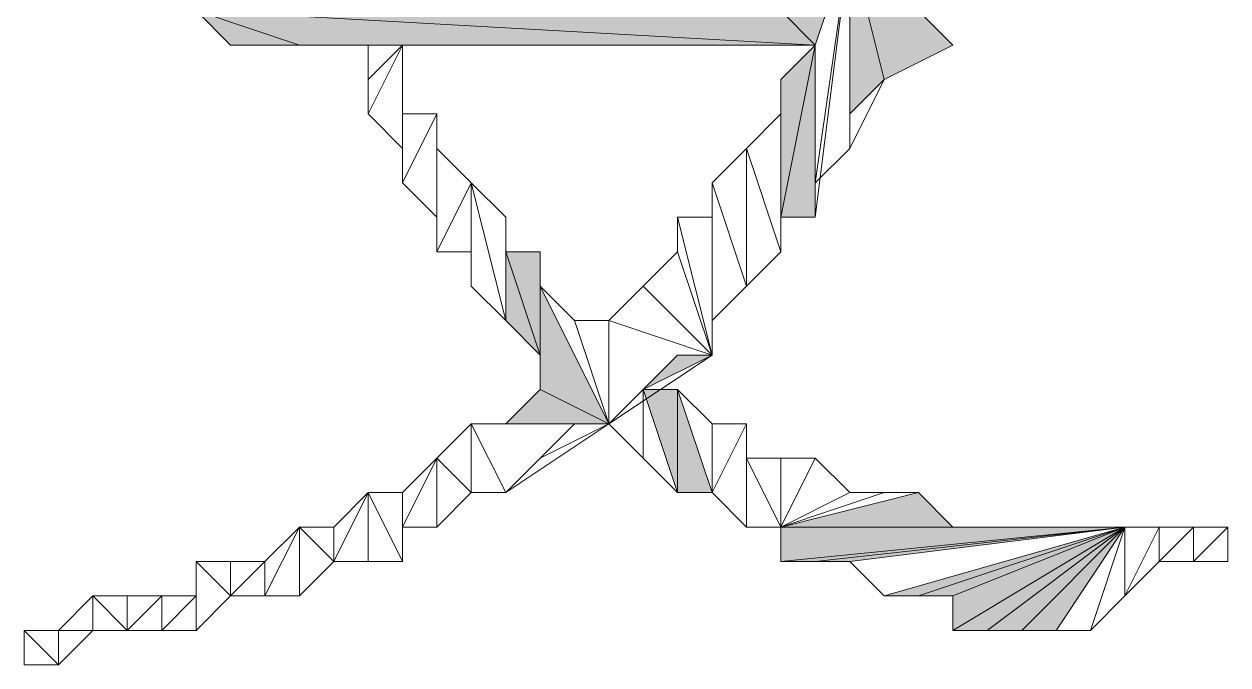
# Model space of a CAD drawing. Header units: inches. Extents: x -244 to 17, y 0 to 370.
# Drawn here: x -7.482 to -5.26, y 11.377 to 12.559 of the extents above; entities that cross this region are included whole.
import ezdxf

# ---------------------------------------------------------------- set-up
doc = ezdxf.new("R2010")
doc.units = ezdxf.units.IN
doc.header["$MEASUREMENT"] = 0
doc.layers.add('图层 1', color=7, linetype='Continuous')

# ---------------------------------------------------------------- blocks, each defined once
blk = doc.blocks.new('block 2')
at = {"layer": '图层 1', "true_color": 0xffffff}
h = blk.add_hatch(color=7, dxfattribs=at)
h.dxf.hatch_style = 2
h.paths.add_polyline_path([(32.639, 27.6224), (32.7026, 27.813), (32.639, 26.6699)])
h.paths.add_polyline_path([(32.639, 27.7496), (32.639, 27.6224), (32.7026, 27.813)])
h = blk.add_hatch(color=7, dxfattribs=at)
h.dxf.hatch_style = 2
h.paths.add_polyline_path([(32.7026, 27.813), (32.7026, 26.7336), (32.639, 26.6699)])
h = blk.add_hatch(color=7, dxfattribs=at)
h.dxf.hatch_style = 2
h.paths.add_polyline_path([(31.9405, 27.2414), (32.0041, 27.178), (31.9405, 27.0509)])
h = blk.add_hatch(color=7, dxfattribs=at)
h.dxf.hatch_style = 2
h.paths.add_polyline_path([(32.258, 27.2414), (32.0675, 27.178), (32.258, 27.178)])
h.paths.add_polyline_path([(32.131, 27.2414), (32.258, 27.2414), (32.0675, 27.178)])
h = blk.add_hatch(color=7, dxfattribs=at)
h.dxf.hatch_style = 2
h.paths.add_polyline_path([(32.0041, 27.178), (32.1944, 27.178), (31.9405, 27.0509)])
h = blk.add_hatch(color=7, dxfattribs=at)
h.dxf.hatch_style = 2
h.paths.add_polyline_path([(32.0041, 26.9875), (31.8136, 26.9241), (32.0041, 26.9241)])
h = blk.add_hatch(color=7, dxfattribs=at)
h.dxf.hatch_style = 2
h.paths.add_polyline_path([(32.0041, 26.9875), (32.0675, 26.9241), (32.0675, 26.8604)])
h = blk.add_hatch(color=7, dxfattribs=at)
h.dxf.hatch_style = 2
h.paths.add_polyline_path([(31.8136, 26.9241), (32.0041, 26.9241), (31.8136, 26.8604)])
h = blk.add_hatch(color=7, dxfattribs=at)
h.dxf.hatch_style = 2
h.paths.add_polyline_path([(31.75, 26.0987), (31.6865, 26.6699), (31.6865, 26.7336)])
h.paths.add_polyline_path([(31.6865, 26.6065), (31.75, 26.0987), (31.6865, 26.6699)])
h = blk.add_hatch(color=7, dxfattribs=at)
h.dxf.hatch_style = 2
h.paths.add_polyline_path([(31.75, 26.7336), (31.6865, 26.7336), (31.75, 26.0987)])
h = blk.add_hatch(color=7, dxfattribs=at)
h.dxf.hatch_style = 2
h.paths.add_polyline_path([(31.8136, 26.4794), (31.75, 26.416), (31.75, 26.7336)])
h = blk.add_hatch(color=7, dxfattribs=at)
h.dxf.hatch_style = 2
h.paths.add_polyline_path([(32.3216, 26.7336), (32.639, 26.6699), (32.3216, 26.6699)])
h.paths.add_polyline_path([(32.5755, 26.7336), (32.3216, 26.7336), (32.639, 26.6699)])
h = blk.add_hatch(color=7, dxfattribs=at)
h.dxf.hatch_style = 2
h.paths.add_polyline_path([(32.7026, 26.7336), (32.639, 26.6699), (32.8295, 26.6065)])
h = blk.add_hatch(color=7, dxfattribs=at)
h.dxf.hatch_style = 2
h.paths.add_polyline_path([(32.5755, 26.5431), (32.4485, 26.6065), (32.8295, 26.6065)])
h.paths.add_polyline_path([(32.5121, 26.6065), (32.5755, 26.5431), (32.4485, 26.6065)])
h = blk.add_hatch(color=7, dxfattribs=at)
h.dxf.hatch_style = 2
h.paths.add_polyline_path([(32.8295, 26.6065), (32.5755, 26.5431), (32.639, 26.416)])
h = blk.add_hatch(color=7, dxfattribs=at)
h.dxf.hatch_style = 2
h.paths.add_polyline_path([(31.75, 26.0987), (31.6231, 26.4794), (31.6231, 26.5431)])
h.paths.add_polyline_path([(31.6231, 26.416), (31.75, 26.0987), (31.6231, 26.4794)])
h = blk.add_hatch(color=7, dxfattribs=at)
h.dxf.hatch_style = 2
h.paths.add_polyline_path([(31.75, 26.0987), (31.5595, 26.416), (31.6231, 26.416)])
h.paths.add_polyline_path([(31.5595, 26.3526), (31.75, 26.0987), (31.5595, 26.416)])
h = blk.add_hatch(color=7, dxfattribs=at)
h.dxf.hatch_style = 2
h.paths.add_polyline_path([(31.75, 26.0987), (31.5595, 26.2889), (31.5595, 26.3526)])
h.paths.add_polyline_path([(31.5595, 26.2255), (31.75, 26.0987), (31.5595, 26.2889)])
at = {"layer": '图层 1', "lineweight": 0}
for points in [[(31.4959, 28.0669), (31.5595, 28.1306), (31.4959, 28.1306), (31.4959, 28.0669)], [(31.5595, 28.0669), (31.4959, 28.0669), (31.5595, 28.1306), (31.5595, 28.0669)], [(31.5595, 28.0035), (31.5595, 28.0669), (31.4959, 28.0669), (31.5595, 28.0035)], [(31.6231, 28.0035), (31.5595, 28.0035), (31.5595, 28.0669), (31.6231, 28.0035)], [(31.5595, 27.9401), (31.6231, 28.0035), (31.5595, 28.0035), (31.5595, 27.9401)], [(31.6231, 27.9401), (31.5595, 27.9401), (31.6231, 28.0035), (31.6231, 27.9401)], [(31.6231, 27.8764), (31.5595, 27.9401), (31.6231, 27.9401), (31.6231, 27.8764)], [(31.5595, 27.8764), (31.6231, 27.8764), (31.5595, 27.9401), (31.5595, 27.8764)], [(31.6231, 27.813), (31.5595, 27.8764), (31.6231, 27.8764), (31.6231, 27.813)], [(31.5595, 27.813), (31.6231, 27.813), (31.5595, 27.8764), (31.5595, 27.813)], [(31.6865, 27.813), (31.5595, 27.813), (31.6231, 27.813), (31.6865, 27.813)], [(31.6231, 27.7496), (31.6865, 27.813), (31.5595, 27.813), (31.6231, 27.7496)], [(31.6865, 27.7496), (31.6231, 27.7496), (31.6865, 27.813), (31.6865, 27.7496)], [(32.639, 27.6224), (32.7026, 27.813), (32.639, 26.6699), (32.639, 27.6224)], [(32.639, 27.7496), (32.639, 27.6224), (32.7026, 27.813), (32.639, 27.7496)], [(32.7026, 27.813), (32.7026, 26.7336), (32.639, 26.6699), (32.7026, 27.813)], [(31.6865, 27.6862), (31.6231, 27.7496), (31.6865, 27.7496), (31.6865, 27.6862)], [(31.6231, 27.6862), (31.6865, 27.6862), (31.6231, 27.7496), (31.6231, 27.6862)], [(31.75, 27.6224), (31.6231, 27.6862), (31.6865, 27.6862), (31.75, 27.6224)], [(31.6231, 27.6224), (31.75, 27.6224), (31.6231, 27.6862), (31.6231, 27.6224)], [(31.6865, 27.5591), (31.75, 27.6224), (31.6231, 27.6224), (31.6865, 27.5591)], [(31.75, 27.5591), (31.6865, 27.5591), (31.75, 27.6224), (31.75, 27.5591)], [(32.639, 26.6699), (32.639, 27.4957), (32.639, 27.6224), (32.639, 26.6699)], [(31.8136, 27.4957), (31.6865, 27.5591), (31.75, 27.5591), (31.8136, 27.4957)], [(31.6865, 27.4957), (31.8136, 27.4957), (31.6865, 27.5591), (31.6865, 27.4957)], [(31.6865, 27.4319), (31.8136, 27.4957), (31.6865, 27.4957), (31.6865, 27.4319)], [(31.8136, 27.4319), (31.6865, 27.4319), (31.8136, 27.4957), (31.8136, 27.4319)], [(32.5121, 27.4957), (32.639, 27.4319), (32.4485, 27.4319), (32.5121, 27.4957)], [(32.5755, 27.4957), (32.5121, 27.4957), (32.639, 27.4319), (32.5755, 27.4957)], [(32.5755, 27.4957), (32.639, 27.4319), (32.639, 27.4957), (32.5755, 27.4957)], [(32.639, 27.4319), (32.639, 26.6699), (32.639, 27.4957), (32.639, 27.4319)], [(31.75, 27.4319), (31.8136, 27.4319), (31.6865, 27.4319), (31.75, 27.4319)], [(31.877, 27.3685), (31.75, 27.4319), (31.8136, 27.4319), (31.877, 27.3685)], [(31.75, 27.3685), (31.877, 27.3685), (31.75, 27.4319), (31.75, 27.3685)], [(32.385, 27.4319), (32.5121, 27.3685), (32.3216, 27.3685), (32.385, 27.4319)], [(32.5121, 27.4319), (32.385, 27.4319), (32.5121, 27.3685), (32.5121, 27.4319)], [(32.4485, 27.4319), (32.5121, 27.4319), (32.385, 27.4319), (32.4485, 27.4319)], [(32.5755, 27.4319), (32.4485, 27.4319), (32.5121, 27.4319), (32.5755, 27.4319)], [(32.639, 27.4319), (32.4485, 27.4319), (32.5755, 27.4319), (32.639, 27.4319)], [(31.8136, 27.3052), (31.877, 27.3685), (31.75, 27.3685), (31.8136, 27.3052)], [(31.9405, 27.3052), (31.8136, 27.3052), (31.877, 27.3685), (31.9405, 27.3052)], [(32.258, 27.3685), (32.258, 27.3052), (32.385, 27.3052), (32.258, 27.3685)], [(32.4485, 27.3685), (32.258, 27.3685), (32.385, 27.3052), (32.4485, 27.3685)], [(32.3216, 27.3685), (32.4485, 27.3685), (32.258, 27.3685), (32.3216, 27.3685)], [(32.5121, 27.3685), (32.3216, 27.3685), (32.4485, 27.3685), (32.5121, 27.3685)], [(31.8136, 27.2414), (31.9405, 27.3052), (31.8136, 27.3052), (31.8136, 27.2414)], [(31.9405, 27.0509), (31.8136, 27.2414), (31.9405, 27.3052), (31.9405, 27.0509)], [(31.9405, 27.3052), (31.9405, 27.2414), (31.9405, 27.0509), (31.9405, 27.3052)], [(32.385, 27.3052), (32.131, 27.2414), (32.3216, 27.2414), (32.385, 27.3052)], [(32.1944, 27.3052), (32.385, 27.3052), (32.131, 27.2414), (32.1944, 27.3052)], [(32.258, 27.3052), (32.385, 27.3052), (32.1944, 27.3052), (32.258, 27.3052)], [(31.877, 27.178), (31.9405, 27.0509), (31.8136, 27.2414), (31.877, 27.178)], [(31.9405, 27.2414), (32.0041, 27.178), (31.9405, 27.0509), (31.9405, 27.2414)], [(32.258, 27.2414), (32.0675, 27.178), (32.258, 27.178), (32.258, 27.2414)], [(32.131, 27.2414), (32.258, 27.2414), (32.0675, 27.178), (32.131, 27.2414)], [(32.3216, 27.2414), (32.131, 27.2414), (32.258, 27.2414), (32.3216, 27.2414)], [(31.9405, 27.1146), (31.9405, 27.0509), (31.877, 27.178), (31.9405, 27.1146)], [(32.1944, 27.178), (32.131, 27.1146), (31.9405, 27.0509), (32.1944, 27.178)], [(32.0041, 27.178), (32.1944, 27.178), (31.9405, 27.0509), (32.0041, 27.178)], [(32.258, 27.178), (32.0041, 27.178), (32.1944, 27.178), (32.258, 27.178)], [(32.0675, 27.178), (32.258, 27.178), (32.0041, 27.178), (32.0675, 27.178)], [(31.9405, 27.0509), (32.131, 27.0509), (32.131, 27.1146), (31.9405, 27.0509)], [(31.877, 26.9875), (32.0041, 26.9875), (31.9405, 27.0509), (31.877, 26.9875)], [(32.0675, 26.8604), (31.9405, 27.0509), (32.131, 27.0509), (32.0675, 26.8604)], [(32.0041, 26.9875), (31.9405, 27.0509), (32.0675, 26.8604), (32.0041, 26.9875)], [(32.1944, 26.9875), (32.0675, 26.8604), (32.131, 27.0509), (32.1944, 26.9875)], [(32.0041, 26.9875), (31.8136, 26.9241), (32.0041, 26.9241), (32.0041, 26.9875)], [(31.877, 26.9875), (32.0041, 26.9875), (31.8136, 26.9241), (31.877, 26.9875)], [(32.0041, 26.9875), (32.0675, 26.9241), (32.0675, 26.8604), (32.0041, 26.9875)], [(32.258, 26.9241), (32.0675, 26.8604), (32.1944, 26.9875), (32.258, 26.9241)], [(32.0041, 26.9241), (31.9405, 26.8604), (31.8136, 26.8604), (32.0041, 26.9241)], [(31.8136, 26.9241), (32.0041, 26.9241), (31.8136, 26.8604), (31.8136, 26.9241)], [(32.3216, 26.9241), (32.0675, 26.8604), (32.3216, 26.8604), (32.3216, 26.9241)], [(32.258, 26.9241), (32.3216, 26.9241), (32.0675, 26.8604), (32.258, 26.9241)], [(31.8136, 26.8604), (31.9405, 26.797), (31.75, 26.797), (31.8136, 26.8604)], [(31.9405, 26.8604), (31.8136, 26.8604), (31.9405, 26.797), (31.9405, 26.8604)], [(32.0675, 26.8604), (32.3216, 26.8604), (32.131, 26.8604), (32.0675, 26.8604)], [(32.131, 26.8604), (32.385, 26.8604), (32.1944, 26.797), (32.131, 26.8604)], [(32.3216, 26.8604), (32.131, 26.8604), (32.385, 26.8604), (32.3216, 26.8604)], [(32.385, 26.8604), (32.1944, 26.797), (32.4485, 26.797), (32.385, 26.8604)], [(31.877, 26.797), (31.75, 26.7336), (31.877, 26.7336), (31.877, 26.797)], [(31.75, 26.797), (31.877, 26.797), (31.75, 26.7336), (31.75, 26.797)], [(31.9405, 26.797), (31.75, 26.797), (31.877, 26.797), (31.9405, 26.797)], [(32.1944, 26.797), (32.4485, 26.797), (32.258, 26.7336), (32.1944, 26.797)], [(32.4485, 26.797), (32.258, 26.7336), (32.5121, 26.7336), (32.4485, 26.797)], [(31.75, 26.0987), (31.6865, 26.6699), (31.6865, 26.7336), (31.75, 26.0987)], [(31.75, 26.7336), (31.6865, 26.7336), (31.75, 26.0987), (31.75, 26.7336)], [(31.877, 26.6699), (31.75, 26.7336), (31.8136, 26.6065), (31.877, 26.6699)], [(31.877, 26.7336), (31.877, 26.6699), (31.75, 26.7336), (31.877, 26.7336)], [(31.8136, 26.5431), (31.75, 26.7336), (31.8136, 26.4794), (31.8136, 26.5431)], [(31.8136, 26.6065), (31.8136, 26.5431), (31.75, 26.7336), (31.8136, 26.6065)], [(31.75, 26.7336), (31.75, 26.3526), (31.75, 26.2889), (31.75, 26.7336)], [(31.75, 26.416), (31.75, 26.7336), (31.75, 26.3526), (31.75, 26.416)], [(31.8136, 26.4794), (31.75, 26.416), (31.75, 26.7336), (31.8136, 26.4794)], [(31.75, 26.7336), (31.75, 26.2255), (31.75, 26.1621), (31.75, 26.7336)], [(31.75, 26.2889), (31.75, 26.2255), (31.75, 26.7336), (31.75, 26.2889)], [(31.75, 26.7336), (31.75, 26.1621), (31.75, 26.0987), (31.75, 26.7336)], [(32.258, 26.7336), (32.5121, 26.7336), (32.3216, 26.7336), (32.258, 26.7336)], [(32.3216, 26.7336), (32.639, 26.6699), (32.3216, 26.6699), (32.3216, 26.7336)], [(32.5755, 26.7336), (32.3216, 26.7336), (32.639, 26.6699), (32.5755, 26.7336)], [(32.5121, 26.7336), (32.5755, 26.7336), (32.3216, 26.7336), (32.5121, 26.7336)], [(32.7026, 26.7336), (32.639, 26.6699), (32.8295, 26.6065), (32.7026, 26.7336)], [(31.6865, 26.6065), (31.75, 26.0987), (31.6865, 26.6699), (31.6865, 26.6065)], [(32.3216, 26.6699), (32.385, 26.6699), (32.8295, 26.6065), (32.3216, 26.6699)], [(32.639, 26.6699), (32.3216, 26.6699), (32.8295, 26.6065), (32.639, 26.6699)], [(32.385, 26.6699), (32.8295, 26.6065), (32.4485, 26.6065), (32.385, 26.6699)], [(31.6865, 26.6065), (31.6231, 26.5431), (31.75, 26.0987), (31.6865, 26.6065)], [(32.5755, 26.5431), (32.4485, 26.6065), (32.8295, 26.6065), (32.5755, 26.5431)], [(32.5121, 26.6065), (32.5755, 26.5431), (32.4485, 26.6065), (32.5121, 26.6065)], [(32.8295, 26.6065), (32.5755, 26.5431), (32.639, 26.416), (32.8295, 26.6065)], [(31.75, 26.0987), (31.6231, 26.4794), (31.6231, 26.5431), (31.75, 26.0987)], [(31.6231, 26.416), (31.75, 26.0987), (31.6231, 26.4794), (31.6231, 26.416)], [(31.75, 26.0987), (31.5595, 26.416), (31.6231, 26.416), (31.75, 26.0987)], [(31.5595, 26.3526), (31.75, 26.0987), (31.5595, 26.416), (31.5595, 26.3526)], [(31.75, 26.0987), (31.5595, 26.2889), (31.5595, 26.3526), (31.75, 26.0987)], [(31.5595, 26.2255), (31.75, 26.0987), (31.5595, 26.2889), (31.5595, 26.2255)], [(31.75, 26.0987), (31.5595, 26.1621), (31.5595, 26.2255), (31.75, 26.0987)], [(31.5595, 26.1621), (31.6231, 26.0987), (31.75, 26.0987), (31.5595, 26.1621)], [(31.6231, 26.0987), (31.75, 26.0349), (31.6865, 26.0349), (31.6231, 26.0987)], [(31.75, 26.0987), (31.6231, 26.0987), (31.75, 26.0349), (31.75, 26.0987)], [(31.6865, 26.0349), (31.75, 25.9716), (31.6865, 25.9716), (31.6865, 26.0349)], [(31.75, 26.0349), (31.6865, 26.0349), (31.75, 25.9716), (31.75, 26.0349)], [(31.6865, 25.9716), (31.75, 25.9082), (31.6865, 25.9082), (31.6865, 25.9716)], [(31.75, 25.9716), (31.6865, 25.9716), (31.75, 25.9082), (31.75, 25.9716)]]:
    blk.add_lwpolyline(points, dxfattribs=at)
at = {"layer": '图层 1', "color": 7, "lineweight": 20, "true_color": 0xffffff}
for points in [[(31.4959, 28.0669), (31.5595, 28.1306), (31.4959, 28.1306), (31.4959, 28.0669)], [(31.5595, 28.0669), (31.4959, 28.0669), (31.5595, 28.1306), (31.5595, 28.0669)], [(31.5595, 28.0035), (31.5595, 28.0669), (31.4959, 28.0669), (31.5595, 28.0035)], [(31.6231, 28.0035), (31.5595, 28.0035), (31.5595, 28.0669), (31.6231, 28.0035)], [(31.5595, 27.9401), (31.6231, 28.0035), (31.5595, 28.0035), (31.5595, 27.9401)], [(31.6231, 27.9401), (31.5595, 27.9401), (31.6231, 28.0035), (31.6231, 27.9401)], [(31.6231, 27.8764), (31.5595, 27.9401), (31.6231, 27.9401), (31.6231, 27.8764)], [(31.5595, 27.8764), (31.6231, 27.8764), (31.5595, 27.9401), (31.5595, 27.8764)], [(31.6231, 27.813), (31.5595, 27.8764), (31.6231, 27.8764), (31.6231, 27.813)], [(31.5595, 27.813), (31.6231, 27.813), (31.5595, 27.8764), (31.5595, 27.813)], [(31.6865, 27.813), (31.5595, 27.813), (31.6231, 27.813), (31.6865, 27.813)], [(31.6231, 27.7496), (31.6865, 27.813), (31.5595, 27.813), (31.6231, 27.7496)], [(31.6865, 27.7496), (31.6231, 27.7496), (31.6865, 27.813), (31.6865, 27.7496)], [(32.639, 27.6224), (32.7026, 27.813), (32.639, 26.6699), (32.639, 27.6224)], [(32.639, 27.7496), (32.639, 27.6224), (32.7026, 27.813), (32.639, 27.7496)], [(32.7026, 27.813), (32.7026, 26.7336), (32.639, 26.6699), (32.7026, 27.813)], [(31.6865, 27.6862), (31.6231, 27.7496), (31.6865, 27.7496), (31.6865, 27.6862)], [(31.6231, 27.6862), (31.6865, 27.6862), (31.6231, 27.7496), (31.6231, 27.6862)], [(31.75, 27.6224), (31.6231, 27.6862), (31.6865, 27.6862), (31.75, 27.6224)], [(31.6231, 27.6224), (31.75, 27.6224), (31.6231, 27.6862), (31.6231, 27.6224)], [(31.6865, 27.5591), (31.75, 27.6224), (31.6231, 27.6224), (31.6865, 27.5591)], [(31.75, 27.5591), (31.6865, 27.5591), (31.75, 27.6224), (31.75, 27.5591)], [(32.639, 26.6699), (32.639, 27.4957), (32.639, 27.6224), (32.639, 26.6699)], [(31.8136, 27.4957), (31.6865, 27.5591), (31.75, 27.5591), (31.8136, 27.4957)], [(31.6865, 27.4957), (31.8136, 27.4957), (31.6865, 27.5591), (31.6865, 27.4957)], [(31.6865, 27.4319), (31.8136, 27.4957), (31.6865, 27.4957), (31.6865, 27.4319)], [(31.8136, 27.4319), (31.6865, 27.4319), (31.8136, 27.4957), (31.8136, 27.4319)], [(32.5121, 27.4957), (32.639, 27.4319), (32.4485, 27.4319), (32.5121, 27.4957)], [(32.5755, 27.4957), (32.5121, 27.4957), (32.639, 27.4319), (32.5755, 27.4957)], [(32.5755, 27.4957), (32.639, 27.4319), (32.639, 27.4957), (32.5755, 27.4957)], [(32.639, 27.4319), (32.639, 26.6699), (32.639, 27.4957), (32.639, 27.4319)], [(31.75, 27.4319), (31.8136, 27.4319), (31.6865, 27.4319), (31.75, 27.4319)], [(31.877, 27.3685), (31.75, 27.4319), (31.8136, 27.4319), (31.877, 27.3685)], [(31.75, 27.3685), (31.877, 27.3685), (31.75, 27.4319), (31.75, 27.3685)], [(32.385, 27.4319), (32.5121, 27.3685), (32.3216, 27.3685), (32.385, 27.4319)], [(32.5121, 27.4319), (32.385, 27.4319), (32.5121, 27.3685), (32.5121, 27.4319)], [(32.4485, 27.4319), (32.5121, 27.4319), (32.385, 27.4319), (32.4485, 27.4319)], [(32.5755, 27.4319), (32.4485, 27.4319), (32.5121, 27.4319), (32.5755, 27.4319)], [(32.639, 27.4319), (32.4485, 27.4319), (32.5755, 27.4319), (32.639, 27.4319)], [(31.8136, 27.3052), (31.877, 27.3685), (31.75, 27.3685), (31.8136, 27.3052)], [(31.9405, 27.3052), (31.8136, 27.3052), (31.877, 27.3685), (31.9405, 27.3052)], [(32.258, 27.3685), (32.258, 27.3052), (32.385, 27.3052), (32.258, 27.3685)], [(32.4485, 27.3685), (32.258, 27.3685), (32.385, 27.3052), (32.4485, 27.3685)], [(32.3216, 27.3685), (32.4485, 27.3685), (32.258, 27.3685), (32.3216, 27.3685)], [(32.5121, 27.3685), (32.3216, 27.3685), (32.4485, 27.3685), (32.5121, 27.3685)], [(31.8136, 27.2414), (31.9405, 27.3052), (31.8136, 27.3052), (31.8136, 27.2414)], [(31.9405, 27.0509), (31.8136, 27.2414), (31.9405, 27.3052), (31.9405, 27.0509)], [(31.9405, 27.3052), (31.9405, 27.2414), (31.9405, 27.0509), (31.9405, 27.3052)], [(32.385, 27.3052), (32.131, 27.2414), (32.3216, 27.2414), (32.385, 27.3052)], [(32.1944, 27.3052), (32.385, 27.3052), (32.131, 27.2414), (32.1944, 27.3052)], [(32.258, 27.3052), (32.385, 27.3052), (32.1944, 27.3052), (32.258, 27.3052)], [(31.877, 27.178), (31.9405, 27.0509), (31.8136, 27.2414), (31.877, 27.178)], [(31.9405, 27.2414), (32.0041, 27.178), (31.9405, 27.0509), (31.9405, 27.2414)], [(32.258, 27.2414), (32.0675, 27.178), (32.258, 27.178), (32.258, 27.2414)], [(32.131, 27.2414), (32.258, 27.2414), (32.0675, 27.178), (32.131, 27.2414)], [(32.3216, 27.2414), (32.131, 27.2414), (32.258, 27.2414), (32.3216, 27.2414)], [(31.9405, 27.1146), (31.9405, 27.0509), (31.877, 27.178), (31.9405, 27.1146)], [(32.1944, 27.178), (32.131, 27.1146), (31.9405, 27.0509), (32.1944, 27.178)], [(32.0041, 27.178), (32.1944, 27.178), (31.9405, 27.0509), (32.0041, 27.178)], [(32.258, 27.178), (32.0041, 27.178), (32.1944, 27.178), (32.258, 27.178)], [(32.0675, 27.178), (32.258, 27.178), (32.0041, 27.178), (32.0675, 27.178)], [(31.9405, 27.0509), (32.131, 27.0509), (32.131, 27.1146), (31.9405, 27.0509)], [(31.877, 26.9875), (32.0041, 26.9875), (31.9405, 27.0509), (31.877, 26.9875)], [(32.0675, 26.8604), (31.9405, 27.0509), (32.131, 27.0509), (32.0675, 26.8604)], [(32.0041, 26.9875), (31.9405, 27.0509), (32.0675, 26.8604), (32.0041, 26.9875)], [(32.1944, 26.9875), (32.0675, 26.8604), (32.131, 27.0509), (32.1944, 26.9875)], [(32.0041, 26.9875), (31.8136, 26.9241), (32.0041, 26.9241), (32.0041, 26.9875)], [(31.877, 26.9875), (32.0041, 26.9875), (31.8136, 26.9241), (31.877, 26.9875)], [(32.0041, 26.9875), (32.0675, 26.9241), (32.0675, 26.8604), (32.0041, 26.9875)], [(32.258, 26.9241), (32.0675, 26.8604), (32.1944, 26.9875), (32.258, 26.9241)], [(32.0041, 26.9241), (31.9405, 26.8604), (31.8136, 26.8604), (32.0041, 26.9241)], [(31.8136, 26.9241), (32.0041, 26.9241), (31.8136, 26.8604), (31.8136, 26.9241)], [(32.3216, 26.9241), (32.0675, 26.8604), (32.3216, 26.8604), (32.3216, 26.9241)], [(32.258, 26.9241), (32.3216, 26.9241), (32.0675, 26.8604), (32.258, 26.9241)], [(31.8136, 26.8604), (31.9405, 26.797), (31.75, 26.797), (31.8136, 26.8604)], [(31.9405, 26.8604), (31.8136, 26.8604), (31.9405, 26.797), (31.9405, 26.8604)], [(32.0675, 26.8604), (32.3216, 26.8604), (32.131, 26.8604), (32.0675, 26.8604)], [(32.131, 26.8604), (32.385, 26.8604), (32.1944, 26.797), (32.131, 26.8604)], [(32.3216, 26.8604), (32.131, 26.8604), (32.385, 26.8604), (32.3216, 26.8604)], [(32.385, 26.8604), (32.1944, 26.797), (32.4485, 26.797), (32.385, 26.8604)], [(31.877, 26.797), (31.75, 26.7336), (31.877, 26.7336), (31.877, 26.797)], [(31.75, 26.797), (31.877, 26.797), (31.75, 26.7336), (31.75, 26.797)], [(31.9405, 26.797), (31.75, 26.797), (31.877, 26.797), (31.9405, 26.797)], [(32.1944, 26.797), (32.4485, 26.797), (32.258, 26.7336), (32.1944, 26.797)], [(32.4485, 26.797), (32.258, 26.7336), (32.5121, 26.7336), (32.4485, 26.797)], [(31.75, 26.0987), (31.6865, 26.6699), (31.6865, 26.7336), (31.75, 26.0987)], [(31.75, 26.7336), (31.6865, 26.7336), (31.75, 26.0987), (31.75, 26.7336)], [(31.877, 26.6699), (31.75, 26.7336), (31.8136, 26.6065), (31.877, 26.6699)], [(31.877, 26.7336), (31.877, 26.6699), (31.75, 26.7336), (31.877, 26.7336)], [(31.8136, 26.5431), (31.75, 26.7336), (31.8136, 26.4794), (31.8136, 26.5431)], [(31.8136, 26.6065), (31.8136, 26.5431), (31.75, 26.7336), (31.8136, 26.6065)], [(31.75, 26.7336), (31.75, 26.3526), (31.75, 26.2889), (31.75, 26.7336)], [(31.75, 26.416), (31.75, 26.7336), (31.75, 26.3526), (31.75, 26.416)], [(31.8136, 26.4794), (31.75, 26.416), (31.75, 26.7336), (31.8136, 26.4794)], [(31.75, 26.7336), (31.75, 26.2255), (31.75, 26.1621), (31.75, 26.7336)], [(31.75, 26.2889), (31.75, 26.2255), (31.75, 26.7336), (31.75, 26.2889)], [(31.75, 26.7336), (31.75, 26.1621), (31.75, 26.0987), (31.75, 26.7336)], [(32.258, 26.7336), (32.5121, 26.7336), (32.3216, 26.7336), (32.258, 26.7336)], [(32.3216, 26.7336), (32.639, 26.6699), (32.3216, 26.6699), (32.3216, 26.7336)], [(32.5755, 26.7336), (32.3216, 26.7336), (32.639, 26.6699), (32.5755, 26.7336)], [(32.5121, 26.7336), (32.5755, 26.7336), (32.3216, 26.7336), (32.5121, 26.7336)], [(32.7026, 26.7336), (32.639, 26.6699), (32.8295, 26.6065), (32.7026, 26.7336)], [(31.6865, 26.6065), (31.75, 26.0987), (31.6865, 26.6699), (31.6865, 26.6065)], [(32.3216, 26.6699), (32.385, 26.6699), (32.8295, 26.6065), (32.3216, 26.6699)], [(32.639, 26.6699), (32.3216, 26.6699), (32.8295, 26.6065), (32.639, 26.6699)], [(32.385, 26.6699), (32.8295, 26.6065), (32.4485, 26.6065), (32.385, 26.6699)], [(31.6865, 26.6065), (31.6231, 26.5431), (31.75, 26.0987), (31.6865, 26.6065)], [(32.5755, 26.5431), (32.4485, 26.6065), (32.8295, 26.6065), (32.5755, 26.5431)], [(32.5121, 26.6065), (32.5755, 26.5431), (32.4485, 26.6065), (32.5121, 26.6065)], [(32.8295, 26.6065), (32.5755, 26.5431), (32.639, 26.416), (32.8295, 26.6065)], [(31.75, 26.0987), (31.6231, 26.4794), (31.6231, 26.5431), (31.75, 26.0987)], [(31.6231, 26.416), (31.75, 26.0987), (31.6231, 26.4794), (31.6231, 26.416)], [(31.75, 26.0987), (31.5595, 26.416), (31.6231, 26.416), (31.75, 26.0987)], [(31.5595, 26.3526), (31.75, 26.0987), (31.5595, 26.416), (31.5595, 26.3526)], [(31.75, 26.0987), (31.5595, 26.2889), (31.5595, 26.3526), (31.75, 26.0987)], [(31.5595, 26.2255), (31.75, 26.0987), (31.5595, 26.2889), (31.5595, 26.2255)], [(31.75, 26.0987), (31.5595, 26.1621), (31.5595, 26.2255), (31.75, 26.0987)], [(31.5595, 26.1621), (31.6231, 26.0987), (31.75, 26.0987), (31.5595, 26.1621)], [(31.6231, 26.0987), (31.75, 26.0349), (31.6865, 26.0349), (31.6231, 26.0987)], [(31.75, 26.0987), (31.6231, 26.0987), (31.75, 26.0349), (31.75, 26.0987)], [(31.6865, 26.0349), (31.75, 25.9716), (31.6865, 25.9716), (31.6865, 26.0349)], [(31.75, 26.0349), (31.6865, 26.0349), (31.75, 25.9716), (31.75, 26.0349)], [(31.6865, 25.9716), (31.75, 25.9082), (31.6865, 25.9082), (31.6865, 25.9716)], [(31.75, 25.9716), (31.6865, 25.9716), (31.75, 25.9082), (31.75, 25.9716)]]:
    blk.add_lwpolyline(points, dxfattribs=at)
at = {"layer": '图层 1', "lineweight": 0}
for points, knots in [([(31.5595, 28.1306), (31.5595, 28.1306), (31.4959, 28.1306), (31.4959, 28.1306), (31.4959, 28.1306), (31.5595, 28.1306), (31.5595, 28.1306)], [0, 0, 0, 0, 1, 1, 1, 2, 2, 2, 2]), ([(31.5595, 28.1306), (31.5595, 28.1306), (31.4959, 28.1306), (31.4959, 28.1306), (31.4959, 28.1306), (31.5595, 28.1306), (31.5595, 28.1306)], [0, 0, 0, 0, 1, 1, 1, 2, 2, 2, 2]), ([(31.5595, 27.9401), (31.5595, 27.9401), (31.6231, 27.9401), (31.6231, 27.9401), (31.6231, 27.9401), (31.5595, 27.9401), (31.5595, 27.9401)], [0, 0, 0, 0, 1, 1, 1, 2, 2, 2, 2]), ([(31.6231, 27.7496), (31.6231, 27.7496), (31.6865, 27.7496), (31.6865, 27.7496), (31.6865, 27.7496), (31.6231, 27.7496), (31.6231, 27.7496)], [0, 0, 0, 0, 1, 1, 1, 2, 2, 2, 2]), ([(31.75, 27.6224), (31.75, 27.6224), (31.6231, 27.6224), (31.6231, 27.6224), (31.6231, 27.6224), (31.75, 27.6224), (31.75, 27.6224)], [0, 0, 0, 0, 1, 1, 1, 2, 2, 2, 2]), ([(31.6865, 27.5591), (31.6865, 27.5591), (31.75, 27.5591), (31.75, 27.5591), (31.75, 27.5591), (31.6865, 27.5591), (31.6865, 27.5591)], [0, 0, 0, 0, 1, 1, 1, 2, 2, 2, 2]), ([(31.8136, 27.4957), (31.8136, 27.4957), (31.6865, 27.4957), (31.6865, 27.4957), (31.6865, 27.4957), (31.8136, 27.4957), (31.8136, 27.4957)], [0, 0, 0, 0, 1, 1, 1, 2, 2, 2, 2]), ([(32.639, 27.4319), (32.639, 27.4319), (32.639, 27.4957), (32.639, 27.4957), (32.639, 27.4957), (32.639, 27.4319), (32.639, 27.4319)], [0, 0, 0, 0, 1, 1, 1, 2, 2, 2, 2]), ([(32.4485, 27.4319), (32.4485, 27.4319), (32.5755, 27.4319), (32.5755, 27.4319), (32.5755, 27.4319), (32.4485, 27.4319), (32.4485, 27.4319)], [0, 0, 0, 0, 1, 1, 1, 2, 2, 2, 2]), ([(31.877, 27.3685), (31.877, 27.3685), (31.75, 27.3685), (31.75, 27.3685), (31.75, 27.3685), (31.877, 27.3685), (31.877, 27.3685)], [0, 0, 0, 0, 1, 1, 1, 2, 2, 2, 2]), ([(31.8136, 27.3052), (31.8136, 27.3052), (31.9405, 27.3052), (31.9405, 27.3052), (31.9405, 27.3052), (31.8136, 27.3052), (31.8136, 27.3052)], [0, 0, 0, 0, 1, 1, 1, 2, 2, 2, 2]), ([(31.9405, 27.3052), (31.9405, 27.3052), (31.8136, 27.3052), (31.8136, 27.3052), (31.8136, 27.3052), (31.9405, 27.3052), (31.9405, 27.3052)], [0, 0, 0, 0, 1, 1, 1, 2, 2, 2, 2]), ([(32.385, 27.3052), (32.385, 27.3052), (32.1944, 27.3052), (32.1944, 27.3052), (32.1944, 27.3052), (32.385, 27.3052), (32.385, 27.3052)], [0, 0, 0, 0, 1, 1, 1, 2, 2, 2, 2]), ([(32.131, 27.2414), (32.131, 27.2414), (32.3216, 27.2414), (32.3216, 27.2414), (32.3216, 27.2414), (32.131, 27.2414), (32.131, 27.2414)], [0, 0, 0, 0, 1, 1, 1, 2, 2, 2, 2]), ([(31.9405, 27.0509), (31.9405, 27.0509), (31.877, 27.178), (31.877, 27.178), (31.877, 27.178), (31.9405, 27.0509), (31.9405, 27.0509)], [0, 0, 0, 0, 1, 1, 1, 2, 2, 2, 2]), ([(32.0041, 27.178), (32.0041, 27.178), (32.0041, 27.178), (32.0041, 27.178), (32.0041, 27.178), (31.9405, 27.0509), (31.9405, 27.0509), (31.9405, 27.0509), (32.0041, 27.178), (32.0041, 27.178)], [0, 0, 0, 0, 1, 1, 1, 2, 2, 2, 3, 3, 3, 3]), ([(32.131, 27.1146), (32.131, 27.1146), (31.9405, 27.0509), (31.9405, 27.0509), (31.9405, 27.0509), (32.131, 27.1146), (32.131, 27.1146)], [0, 0, 0, 0, 1, 1, 1, 2, 2, 2, 2]), ([(31.9405, 27.0509), (31.9405, 27.0509), (32.0675, 26.8604), (32.0675, 26.8604), (32.0675, 26.8604), (31.9405, 27.0509), (31.9405, 27.0509)], [0, 0, 0, 0, 1, 1, 1, 2, 2, 2, 2]), ([(32.0675, 26.8604), (32.0675, 26.8604), (32.131, 27.0509), (32.131, 27.0509), (32.131, 27.0509), (32.0675, 26.8604), (32.0675, 26.8604)], [0, 0, 0, 0, 1, 1, 1, 2, 2, 2, 2]), ([(31.877, 26.9875), (31.877, 26.9875), (31.877, 26.9875), (31.877, 26.9875), (31.877, 26.9875), (32.0041, 26.9875), (32.0041, 26.9875), (32.0041, 26.9875), (31.877, 26.9875), (31.877, 26.9875)], [0, 0, 0, 0, 1, 1, 1, 2, 2, 2, 3, 3, 3, 3]), ([(32.0041, 26.9875), (32.0041, 26.9875), (32.0041, 26.9875), (32.0041, 26.9875), (32.0041, 26.9875), (32.0675, 26.8604), (32.0675, 26.8604), (32.0675, 26.8604), (32.0041, 26.9875), (32.0041, 26.9875)], [0, 0, 0, 0, 1, 1, 1, 2, 2, 2, 3, 3, 3, 3]), ([(32.0675, 26.8604), (32.0675, 26.8604), (32.1944, 26.9875), (32.1944, 26.9875), (32.1944, 26.9875), (32.0675, 26.8604), (32.0675, 26.8604)], [0, 0, 0, 0, 1, 1, 1, 2, 2, 2, 2]), ([(31.8136, 26.8604), (31.8136, 26.8604), (31.9405, 26.8604), (31.9405, 26.8604), (31.9405, 26.8604), (31.8136, 26.8604), (31.8136, 26.8604)], [0, 0, 0, 0, 1, 1, 1, 2, 2, 2, 2]), ([(31.9405, 26.8604), (31.9405, 26.8604), (31.8136, 26.8604), (31.8136, 26.8604), (31.8136, 26.8604), (31.9405, 26.8604), (31.9405, 26.8604)], [0, 0, 0, 0, 1, 1, 1, 2, 2, 2, 2]), ([(32.4485, 26.797), (32.4485, 26.797), (32.1944, 26.797), (32.1944, 26.797), (32.1944, 26.797), (32.4485, 26.797), (32.4485, 26.797)], [0, 0, 0, 0, 1, 1, 1, 2, 2, 2, 2]), ([(32.1944, 26.797), (32.1944, 26.797), (32.4485, 26.797), (32.4485, 26.797), (32.4485, 26.797), (32.1944, 26.797), (32.1944, 26.797)], [0, 0, 0, 0, 1, 1, 1, 2, 2, 2, 2]), ([(31.75, 26.7336), (31.75, 26.7336), (31.8136, 26.6065), (31.8136, 26.6065), (31.8136, 26.6065), (31.75, 26.7336), (31.75, 26.7336)], [0, 0, 0, 0, 1, 1, 1, 2, 2, 2, 2]), ([(31.75, 26.7336), (31.75, 26.7336), (31.8136, 26.4794), (31.8136, 26.4794), (31.8136, 26.4794), (31.75, 26.7336), (31.75, 26.7336)], [0, 0, 0, 0, 1, 1, 1, 2, 2, 2, 2]), ([(31.75, 26.2255), (31.75, 26.2255), (31.75, 26.7336), (31.75, 26.7336), (31.75, 26.7336), (31.75, 26.2255), (31.75, 26.2255)], [0, 0, 0, 0, 1, 1, 1, 2, 2, 2, 2]), ([(32.639, 26.6699), (32.639, 26.6699), (32.639, 26.6699), (32.639, 26.6699), (32.639, 26.6699), (32.3216, 26.6699), (32.3216, 26.6699), (32.3216, 26.6699), (32.639, 26.6699), (32.639, 26.6699)], [0, 0, 0, 0, 1, 1, 1, 2, 2, 2, 3, 3, 3, 3]), ([(32.8295, 26.6065), (32.8295, 26.6065), (32.4485, 26.6065), (32.4485, 26.6065), (32.4485, 26.6065), (32.8295, 26.6065), (32.8295, 26.6065)], [0, 0, 0, 0, 1, 1, 1, 2, 2, 2, 2]), ([(31.6231, 26.5431), (31.6231, 26.5431), (31.75, 26.0987), (31.75, 26.0987), (31.75, 26.0987), (31.6231, 26.5431), (31.6231, 26.5431)], [0, 0, 0, 0, 1, 1, 1, 2, 2, 2, 2]), ([(31.5595, 26.1621), (31.5595, 26.1621), (31.75, 26.0987), (31.75, 26.0987), (31.75, 26.0987), (31.5595, 26.1621), (31.5595, 26.1621)], [0, 0, 0, 0, 1, 1, 1, 2, 2, 2, 2]), ([(31.5595, 26.1621), (31.5595, 26.1621), (31.5595, 26.1621), (31.5595, 26.1621), (31.5595, 26.1621), (31.75, 26.0987), (31.75, 26.0987), (31.75, 26.0987), (31.5595, 26.1621), (31.5595, 26.1621)], [0, 0, 0, 0, 1, 1, 1, 2, 2, 2, 3, 3, 3, 3]), ([(31.6231, 26.0987), (31.6231, 26.0987), (31.75, 26.0987), (31.75, 26.0987), (31.75, 26.0987), (31.6231, 26.0987), (31.6231, 26.0987)], [0, 0, 0, 0, 1, 1, 1, 2, 2, 2, 2]), ([(31.75, 25.9082), (31.75, 25.9082), (31.6865, 25.9082), (31.6865, 25.9082), (31.6865, 25.9082), (31.75, 25.9082), (31.75, 25.9082)], [0, 0, 0, 0, 1, 1, 1, 2, 2, 2, 2])]:
    blk.add_open_spline(points, degree=3, knots=knots, dxfattribs=at)
at = {"layer": '图层 1', "color": 7, "lineweight": 20, "true_color": 0xffffff}
for points, knots in [([(31.5595, 28.1306), (31.5595, 28.1306), (31.4959, 28.1306), (31.4959, 28.1306), (31.4959, 28.1306), (31.5595, 28.1306), (31.5595, 28.1306)], [0, 0, 0, 0, 1, 1, 1, 2, 2, 2, 2]), ([(31.5595, 28.1306), (31.5595, 28.1306), (31.4959, 28.1306), (31.4959, 28.1306), (31.4959, 28.1306), (31.5595, 28.1306), (31.5595, 28.1306)], [0, 0, 0, 0, 1, 1, 1, 2, 2, 2, 2]), ([(31.5595, 27.9401), (31.5595, 27.9401), (31.6231, 27.9401), (31.6231, 27.9401), (31.6231, 27.9401), (31.5595, 27.9401), (31.5595, 27.9401)], [0, 0, 0, 0, 1, 1, 1, 2, 2, 2, 2]), ([(31.6231, 27.7496), (31.6231, 27.7496), (31.6865, 27.7496), (31.6865, 27.7496), (31.6865, 27.7496), (31.6231, 27.7496), (31.6231, 27.7496)], [0, 0, 0, 0, 1, 1, 1, 2, 2, 2, 2]), ([(31.75, 27.6224), (31.75, 27.6224), (31.6231, 27.6224), (31.6231, 27.6224), (31.6231, 27.6224), (31.75, 27.6224), (31.75, 27.6224)], [0, 0, 0, 0, 1, 1, 1, 2, 2, 2, 2]), ([(31.6865, 27.5591), (31.6865, 27.5591), (31.75, 27.5591), (31.75, 27.5591), (31.75, 27.5591), (31.6865, 27.5591), (31.6865, 27.5591)], [0, 0, 0, 0, 1, 1, 1, 2, 2, 2, 2]), ([(31.8136, 27.4957), (31.8136, 27.4957), (31.6865, 27.4957), (31.6865, 27.4957), (31.6865, 27.4957), (31.8136, 27.4957), (31.8136, 27.4957)], [0, 0, 0, 0, 1, 1, 1, 2, 2, 2, 2]), ([(32.639, 27.4319), (32.639, 27.4319), (32.639, 27.4957), (32.639, 27.4957), (32.639, 27.4957), (32.639, 27.4319), (32.639, 27.4319)], [0, 0, 0, 0, 1, 1, 1, 2, 2, 2, 2]), ([(32.4485, 27.4319), (32.4485, 27.4319), (32.5755, 27.4319), (32.5755, 27.4319), (32.5755, 27.4319), (32.4485, 27.4319), (32.4485, 27.4319)], [0, 0, 0, 0, 1, 1, 1, 2, 2, 2, 2]), ([(31.877, 27.3685), (31.877, 27.3685), (31.75, 27.3685), (31.75, 27.3685), (31.75, 27.3685), (31.877, 27.3685), (31.877, 27.3685)], [0, 0, 0, 0, 1, 1, 1, 2, 2, 2, 2]), ([(31.8136, 27.3052), (31.8136, 27.3052), (31.9405, 27.3052), (31.9405, 27.3052), (31.9405, 27.3052), (31.8136, 27.3052), (31.8136, 27.3052)], [0, 0, 0, 0, 1, 1, 1, 2, 2, 2, 2]), ([(31.9405, 27.3052), (31.9405, 27.3052), (31.8136, 27.3052), (31.8136, 27.3052), (31.8136, 27.3052), (31.9405, 27.3052), (31.9405, 27.3052)], [0, 0, 0, 0, 1, 1, 1, 2, 2, 2, 2]), ([(32.385, 27.3052), (32.385, 27.3052), (32.1944, 27.3052), (32.1944, 27.3052), (32.1944, 27.3052), (32.385, 27.3052), (32.385, 27.3052)], [0, 0, 0, 0, 1, 1, 1, 2, 2, 2, 2]), ([(32.131, 27.2414), (32.131, 27.2414), (32.3216, 27.2414), (32.3216, 27.2414), (32.3216, 27.2414), (32.131, 27.2414), (32.131, 27.2414)], [0, 0, 0, 0, 1, 1, 1, 2, 2, 2, 2]), ([(31.9405, 27.0509), (31.9405, 27.0509), (31.877, 27.178), (31.877, 27.178), (31.877, 27.178), (31.9405, 27.0509), (31.9405, 27.0509)], [0, 0, 0, 0, 1, 1, 1, 2, 2, 2, 2]), ([(32.0041, 27.178), (32.0041, 27.178), (32.0041, 27.178), (32.0041, 27.178), (32.0041, 27.178), (31.9405, 27.0509), (31.9405, 27.0509), (31.9405, 27.0509), (32.0041, 27.178), (32.0041, 27.178)], [0, 0, 0, 0, 1, 1, 1, 2, 2, 2, 3, 3, 3, 3]), ([(32.131, 27.1146), (32.131, 27.1146), (31.9405, 27.0509), (31.9405, 27.0509), (31.9405, 27.0509), (32.131, 27.1146), (32.131, 27.1146)], [0, 0, 0, 0, 1, 1, 1, 2, 2, 2, 2]), ([(31.9405, 27.0509), (31.9405, 27.0509), (32.0675, 26.8604), (32.0675, 26.8604), (32.0675, 26.8604), (31.9405, 27.0509), (31.9405, 27.0509)], [0, 0, 0, 0, 1, 1, 1, 2, 2, 2, 2]), ([(32.0675, 26.8604), (32.0675, 26.8604), (32.131, 27.0509), (32.131, 27.0509), (32.131, 27.0509), (32.0675, 26.8604), (32.0675, 26.8604)], [0, 0, 0, 0, 1, 1, 1, 2, 2, 2, 2]), ([(31.877, 26.9875), (31.877, 26.9875), (31.877, 26.9875), (31.877, 26.9875), (31.877, 26.9875), (32.0041, 26.9875), (32.0041, 26.9875), (32.0041, 26.9875), (31.877, 26.9875), (31.877, 26.9875)], [0, 0, 0, 0, 1, 1, 1, 2, 2, 2, 3, 3, 3, 3]), ([(32.0041, 26.9875), (32.0041, 26.9875), (32.0041, 26.9875), (32.0041, 26.9875), (32.0041, 26.9875), (32.0675, 26.8604), (32.0675, 26.8604), (32.0675, 26.8604), (32.0041, 26.9875), (32.0041, 26.9875)], [0, 0, 0, 0, 1, 1, 1, 2, 2, 2, 3, 3, 3, 3]), ([(32.0675, 26.8604), (32.0675, 26.8604), (32.1944, 26.9875), (32.1944, 26.9875), (32.1944, 26.9875), (32.0675, 26.8604), (32.0675, 26.8604)], [0, 0, 0, 0, 1, 1, 1, 2, 2, 2, 2]), ([(31.8136, 26.8604), (31.8136, 26.8604), (31.9405, 26.8604), (31.9405, 26.8604), (31.9405, 26.8604), (31.8136, 26.8604), (31.8136, 26.8604)], [0, 0, 0, 0, 1, 1, 1, 2, 2, 2, 2]), ([(31.9405, 26.8604), (31.9405, 26.8604), (31.8136, 26.8604), (31.8136, 26.8604), (31.8136, 26.8604), (31.9405, 26.8604), (31.9405, 26.8604)], [0, 0, 0, 0, 1, 1, 1, 2, 2, 2, 2]), ([(32.4485, 26.797), (32.4485, 26.797), (32.1944, 26.797), (32.1944, 26.797), (32.1944, 26.797), (32.4485, 26.797), (32.4485, 26.797)], [0, 0, 0, 0, 1, 1, 1, 2, 2, 2, 2]), ([(32.1944, 26.797), (32.1944, 26.797), (32.4485, 26.797), (32.4485, 26.797), (32.4485, 26.797), (32.1944, 26.797), (32.1944, 26.797)], [0, 0, 0, 0, 1, 1, 1, 2, 2, 2, 2]), ([(31.75, 26.7336), (31.75, 26.7336), (31.8136, 26.6065), (31.8136, 26.6065), (31.8136, 26.6065), (31.75, 26.7336), (31.75, 26.7336)], [0, 0, 0, 0, 1, 1, 1, 2, 2, 2, 2]), ([(31.75, 26.7336), (31.75, 26.7336), (31.8136, 26.4794), (31.8136, 26.4794), (31.8136, 26.4794), (31.75, 26.7336), (31.75, 26.7336)], [0, 0, 0, 0, 1, 1, 1, 2, 2, 2, 2]), ([(31.75, 26.2255), (31.75, 26.2255), (31.75, 26.7336), (31.75, 26.7336), (31.75, 26.7336), (31.75, 26.2255), (31.75, 26.2255)], [0, 0, 0, 0, 1, 1, 1, 2, 2, 2, 2]), ([(32.639, 26.6699), (32.639, 26.6699), (32.639, 26.6699), (32.639, 26.6699), (32.639, 26.6699), (32.3216, 26.6699), (32.3216, 26.6699), (32.3216, 26.6699), (32.639, 26.6699), (32.639, 26.6699)], [0, 0, 0, 0, 1, 1, 1, 2, 2, 2, 3, 3, 3, 3]), ([(32.8295, 26.6065), (32.8295, 26.6065), (32.4485, 26.6065), (32.4485, 26.6065), (32.4485, 26.6065), (32.8295, 26.6065), (32.8295, 26.6065)], [0, 0, 0, 0, 1, 1, 1, 2, 2, 2, 2]), ([(31.6231, 26.5431), (31.6231, 26.5431), (31.75, 26.0987), (31.75, 26.0987), (31.75, 26.0987), (31.6231, 26.5431), (31.6231, 26.5431)], [0, 0, 0, 0, 1, 1, 1, 2, 2, 2, 2]), ([(31.5595, 26.1621), (31.5595, 26.1621), (31.75, 26.0987), (31.75, 26.0987), (31.75, 26.0987), (31.5595, 26.1621), (31.5595, 26.1621)], [0, 0, 0, 0, 1, 1, 1, 2, 2, 2, 2]), ([(31.5595, 26.1621), (31.5595, 26.1621), (31.5595, 26.1621), (31.5595, 26.1621), (31.5595, 26.1621), (31.75, 26.0987), (31.75, 26.0987), (31.75, 26.0987), (31.5595, 26.1621), (31.5595, 26.1621)], [0, 0, 0, 0, 1, 1, 1, 2, 2, 2, 3, 3, 3, 3]), ([(31.6231, 26.0987), (31.6231, 26.0987), (31.75, 26.0987), (31.75, 26.0987), (31.75, 26.0987), (31.6231, 26.0987), (31.6231, 26.0987)], [0, 0, 0, 0, 1, 1, 1, 2, 2, 2, 2]), ([(31.75, 25.9082), (31.75, 25.9082), (31.6865, 25.9082), (31.6865, 25.9082), (31.6865, 25.9082), (31.75, 25.9082), (31.75, 25.9082)], [0, 0, 0, 0, 1, 1, 1, 2, 2, 2, 2])]:
    blk.add_open_spline(points, degree=3, knots=knots, dxfattribs=at)

msp = doc.modelspace()

# ---------------------------------------------------------------- block references
at = {"layer": '图层 1', "rotation": 90}
msp.add_blockref('block 2', (20.6482, -20.1187), dxfattribs=at)

doc.saveas('drawing.dxf')
